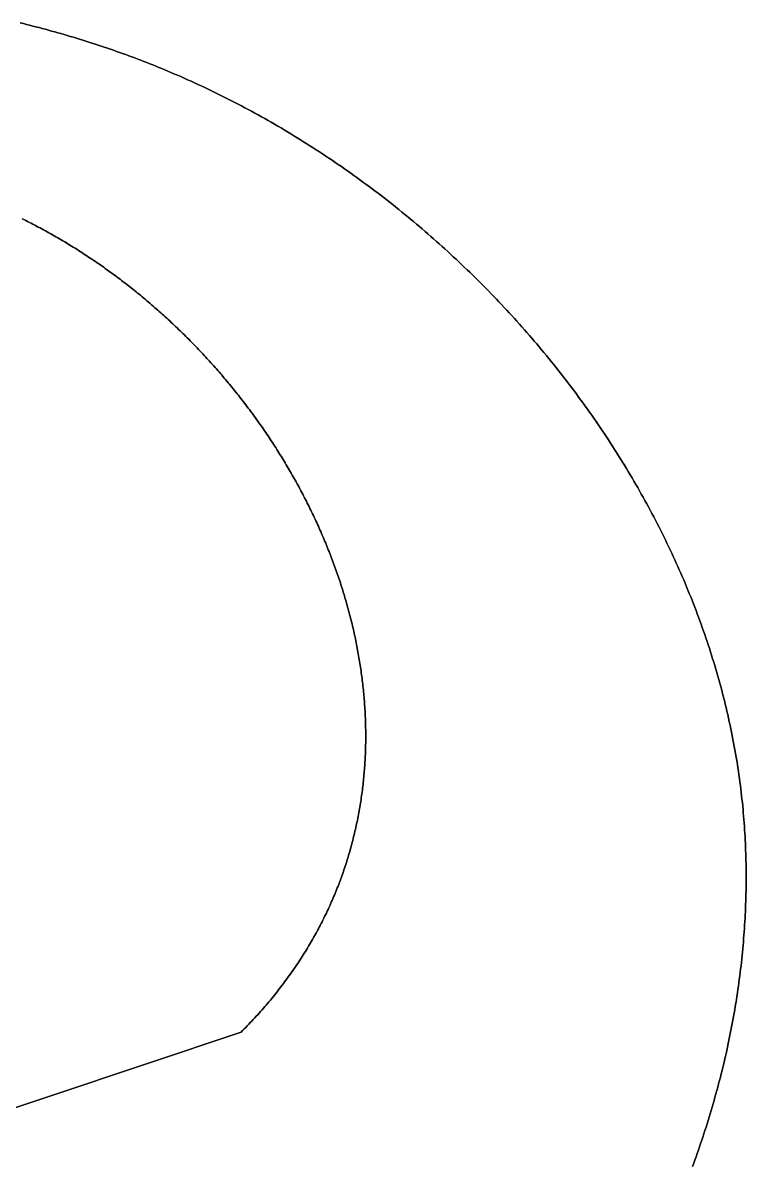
# Model space of a CAD drawing. Header units: millimetres. Extents: x 539514 to 908003, y -69769 to 203909.
# Drawn here: x 881895 to 892851, y -45307 to -27992 of the extents above; entities that cross this region are included whole.
import ezdxf

# ---------------------------------------------------------------- set-up
doc = ezdxf.new("R2010")
doc.units = ezdxf.units.MM
doc.layers.add('CLOSED_AREAS', color=7, linetype='Continuous')
doc.layers.add('REGION_HOLES', color=7, linetype='Continuous')

msp = doc.modelspace()

# ---------------------------------------------------------------- linework, layer by layer
at = {"layer": 'CLOSED_AREAS'}
for points in [[(881854.742, -27992.302), (881902.536, -28003.991), (881950.286, -28015.824), (881997.992, -28027.801), (882045.652, -28039.923), (882093.266, -28052.189), (882140.835, -28064.6), (882188.358, -28077.158), (882235.834, -28089.862), (882283.264, -28102.712), (882330.647, -28115.71), (882377.982, -28128.855), (882425.27, -28142.149), (882472.509, -28155.592), (882519.701, -28169.183), (882566.844, -28182.924), (882613.938, -28196.815), (882660.983, -28210.857), (882707.978, -28225.05), (882754.923, -28239.394), (882801.819, -28253.89), (882848.664, -28268.539), (882895.458, -28283.34), (882942.201, -28298.295), (882988.892, -28313.404), (883035.532, -28328.667), (883082.12, -28344.085), (883128.656, -28359.658), (883175.139, -28375.387), (883221.569, -28391.273), (883267.946, -28407.314), (883314.269, -28423.514), (883360.539, -28439.87), (883406.754, -28456.385), (883452.915, -28473.058), (883499.021, -28489.891), (883545.072, -28506.883), (883591.067, -28524.035), (883637.007, -28541.347), (883682.891, -28558.821), (883728.718, -28576.456), (883774.488, -28594.252), (883820.202, -28612.212), (883865.858, -28630.334), (883911.457, -28648.619), (883956.998, -28667.068), (884002.481, -28685.681), (884047.905, -28704.459), (884093.27, -28723.403), (884138.576, -28742.512), (884183.823, -28761.787), (884235.874, -28784.199), (884287.846, -28806.831), (884339.737, -28829.683), (884391.546, -28852.754), (884443.273, -28876.043), (884494.916, -28899.55), (884546.476, -28923.273), (884597.951, -28947.211), (884649.34, -28971.365), (884700.643, -28995.734), (884751.86, -29020.315), (884802.988, -29045.11), (884854.028, -29070.117), (884904.978, -29095.334), (884955.838, -29120.763), (885006.608, -29146.401), (885057.286, -29172.248), (885107.871, -29198.304), (885158.363, -29224.567), (885208.762, -29251.037), (885259.065, -29277.712), (885309.273, -29304.593), (885359.385, -29331.679), (885409.4, -29358.968), (885459.317, -29386.46), (885509.136, -29414.154), (885558.855, -29442.05), (885608.474, -29470.146), (885657.992, -29498.442), (885707.409, -29526.938), (885756.723, -29555.632), (885805.934, -29584.523), (885855.042, -29613.612), (885904.044, -29642.896), (885952.941, -29672.376), (886001.732, -29702.05), (886050.416, -29731.919), (886098.992, -29761.98), (886147.459, -29792.234), (886195.817, -29822.679), (886244.065, -29853.316), (886292.203, -29884.142), (886340.228, -29915.157), (886388.141, -29946.361), (886435.942, -29977.753), (886483.628, -30009.332), (886531.199, -30041.097), (886578.655, -30073.048), (886625.995, -30105.184), (886673.218, -30137.503), (886720.323, -30170.006), (886767.31, -30202.691), (886814.177, -30235.558), (886860.924, -30268.606), (886907.55, -30301.834), (886954.055, -30335.241), (887000.437, -30368.828), (887046.697, -30402.592), (887092.832, -30436.533), (887138.843, -30470.651), (887184.728, -30504.944), (887230.487, -30539.413), (887276.119, -30574.055), (887321.623, -30608.871), (887366.999, -30643.859), (887412.246, -30679.02), (887457.362, -30714.351), (887502.348, -30749.853), (887547.202, -30785.525), (887591.924, -30821.365), (887636.512, -30857.373), (887680.967, -30893.549), (887725.287, -30929.891), (887769.471, -30966.399), (887813.52, -31003.072), (887857.431, -31039.91), (887901.205, -31076.911), (887944.84, -31114.074), (887988.336, -31151.4), (888031.692, -31188.887), (888074.907, -31226.534), (888117.981, -31264.342), (888160.912, -31302.308), (888203.7, -31340.432), (888246.344, -31378.714), (888288.843, -31417.153), (888331.198, -31455.747), (888373.405, -31494.497), (888415.466, -31533.401), (888457.38, -31572.459), (888499.144, -31611.67), (888540.76, -31651.033), (888582.225, -31690.547), (888623.54, -31730.212), (888664.703, -31770.027), (888705.714, -31809.991), (888746.572, -31850.104), (888787.275, -31890.364), (888827.825, -31930.771), (888868.218, -31971.324), (888908.456, -32012.022), (888948.537, -32052.865), (888988.46, -32093.851), (889028.224, -32134.981), (889067.829, -32176.253), (889107.275, -32217.667), (889146.559, -32259.221), (889185.682, -32300.916), (889224.642, -32342.75), (889263.44, -32384.722), (889302.073, -32426.832), (889340.542, -32469.079), (889378.846, -32511.462), (889416.984, -32553.981), (889454.954, -32596.635), (889492.757, -32639.422), (889530.391, -32682.343), (889567.856, -32725.396), (889605.151, -32768.581), (889642.276, -32811.897), (889679.229, -32855.343), (889716.009, -32898.918), (889752.616, -32942.622), (889789.05, -32986.454), (889825.309, -33030.413), (889861.393, -33074.499), (889897.3, -33118.71), (889933.031, -33163.046), (889968.583, -33207.506), (890003.958, -33252.089), (890039.153, -33296.795), (890074.168, -33341.623), (890109.002, -33386.572), (890143.655, -33431.642), (890178.126, -33476.83), (890212.413, -33522.138), (890246.517, -33567.564), (890280.436, -33613.107), (890314.17, -33658.767), (890347.717, -33704.542), (890381.078, -33750.432), (890414.251, -33796.437), (890447.236, -33842.555), (890480.031, -33888.786), (890512.636, -33935.129), (890545.051, -33981.583), (890577.274, -34028.148), (890609.305, -34074.822), (890641.143, -34121.605), (890672.787, -34168.497), (890704.236, -34215.496), (890735.49, -34262.601), (890766.548, -34309.813), (890797.409, -34357.13), (890828.072, -34404.551), (890858.537, -34452.075), (890888.803, -34499.703), (890918.869, -34547.433), (890948.734, -34595.264), (890978.397, -34643.196), (891007.859, -34691.227), (891037.117, -34739.358), (891066.171, -34787.587), (891095.021, -34835.914), (891123.665, -34884.337), (891152.104, -34932.857), (891180.335, -34981.472), (891208.359, -35030.181), (891236.174, -35078.984), (891263.781, -35127.881), (891291.177, -35176.869), (891318.363, -35225.949), (891345.337, -35275.12), (891372.098, -35324.381), (891398.647, -35373.731), (891424.982, -35423.17), (891451.103, -35472.696), (891477.008, -35522.309), (891502.697, -35572.009), (891528.169, -35621.794), (891553.423, -35671.663), (891578.459, -35721.617), (891603.276, -35771.654), (891627.873, -35821.773), (891652.249, -35871.974), (891676.404, -35922.255), (891700.337, -35972.617), (891724.046, -36023.059), (891747.532, -36073.579), (891770.793, -36124.177), (891793.829, -36174.851), (891816.639, -36225.603), (891839.222, -36276.43), (891861.577, -36327.332), (891883.704, -36378.307), (891905.602, -36429.357), (891927.269, -36480.478), (891948.706, -36531.672), (891969.912, -36582.937), (891990.885, -36634.272), (892011.626, -36685.676), (892032.132, -36737.149), (892052.405, -36788.691), (892072.441, -36840.299), (892092.242, -36891.974), (892111.806, -36943.715), (892131.132, -36995.521), (892150.22, -37047.391), (892169.069, -37099.324), (892187.678, -37151.321), (892206.046, -37203.379), (892224.172, -37255.498), (892242.057, -37307.678), (892259.698, -37359.917), (892277.096, -37412.216), (892294.249, -37464.572), (892311.157, -37516.987), (892327.819, -37569.457), (892344.234, -37621.984), (892360.401, -37674.565), (892376.32, -37727.202), (892391.99, -37779.891), (892407.41, -37832.634), (892422.579, -37885.429), (892437.497, -37938.275), (892452.163, -37991.171), (892466.575, -38044.118), (892480.734, -38097.113), (892494.639, -38150.157), (892508.288, -38203.248), (892521.681, -38256.387), (892534.817, -38309.571), (892547.696, -38362.8), (892560.316, -38416.074), (892572.677, -38469.392), (892584.778, -38522.753), (892596.619, -38576.156), (892608.198, -38629.601), (892619.515, -38683.086), (892630.569, -38736.611), (892641.359, -38790.176), (892651.885, -38843.779), (892662.146, -38897.42), (892672.14, -38951.097), (892681.868, -39004.811), (892691.328, -39058.56), (892700.52, -39112.344), (892709.442, -39166.162), (892718.095, -39220.013), (892726.477, -39273.896), (892734.588, -39327.811), (892742.426, -39381.757), (892749.992, -39435.733), (892757.284, -39489.739), (892764.301, -39543.773), (892771.043, -39597.834), (892777.165, -39648.983), (892783.04, -39700.156), (892788.67, -39751.351), (892794.055, -39802.568), (892799.194, -39853.807), (892804.089, -39905.067), (892808.741, -39956.346), (892813.149, -40007.645), (892817.314, -40058.963), (892821.236, -40110.299), (892824.917, -40161.651), (892828.356, -40213.021), (892831.555, -40264.406), (892834.513, -40315.807), (892837.231, -40367.222), (892839.71, -40418.65), (892841.95, -40470.092), (892843.952, -40521.547), (892845.715, -40573.012), (892847.241, -40624.489), (892848.53, -40675.977), (892849.583, -40727.474), (892850.4, -40778.979), (892850.982, -40830.493), (892851.328, -40882.015), (892851.44, -40933.543), (892851.318, -40985.078), (892850.963, -41036.618), (892850.375, -41088.162), (892849.554, -41139.711), (892848.501, -41191.263), (892847.217, -41242.818), (892845.702, -41294.374), (892843.956, -41345.932), (892841.98, -41397.491), (892839.775, -41449.049), (892837.341, -41500.607), (892834.679, -41552.162), (892831.788, -41603.716), (892828.67, -41655.267), (892825.325, -41706.814), (892821.753, -41758.357), (892817.956, -41809.895), (892813.932, -41861.427), (892809.684, -41912.953), (892805.212, -41964.472), (892800.515, -42015.983), (892795.595, -42067.485), (892790.451, -42118.978), (892785.085, -42170.462), (892779.497, -42221.935), (892773.688, -42273.396), (892767.658, -42324.846), (892761.406, -42376.283), (892754.935, -42427.706), (892748.245, -42479.116), (892741.335, -42530.51), (892734.207, -42581.89), (892726.86, -42633.253), (892719.296, -42684.599), (892711.515, -42735.928), (892703.517, -42787.239), (892695.304, -42838.53), (892686.874, -42889.802), (892678.23, -42941.054), (892669.371, -42992.285), (892660.297, -43043.493), (892651.011, -43094.68), (892641.511, -43145.843), (892631.798, -43196.983), (892621.873, -43248.098), (892611.737, -43299.188), (892601.39, -43350.252), (892590.832, -43401.29), (892580.063, -43452.3), (892569.085, -43503.282), (892557.898, -43554.236), (892546.503, -43605.16), (892534.899, -43656.054), (892523.087, -43706.918), (892511.068, -43757.75), (892498.843, -43808.549), (892486.412, -43859.316), (892473.774, -43910.05), (892460.932, -43960.749), (892447.885, -44011.413), (892434.633, -44062.042), (892421.178, -44112.634), (892407.52, -44163.189), (892393.659, -44213.707), (892379.596, -44264.186), (892365.331, -44314.626), (892350.865, -44365.026), (892336.198, -44415.386), (892321.331, -44465.704), (892306.265, -44515.981), (892290.999, -44566.215), (892275.534, -44616.406), (892259.871, -44666.552), (892244.01, -44716.654), (892227.952, -44766.711), (892211.698, -44816.722), (892195.247, -44866.686), (892178.6, -44916.602), (892161.758, -44966.47), (892144.721, -45016.289), (892127.49, -45066.059), (892110.065, -45115.779), (892092.447, -45165.448), (892074.636, -45215.064), (892056.633, -45264.629), (892038.438, -45314.141)], [(892038.438, -45314.141), (892056.633, -45264.629), (892074.636, -45215.064), (892092.447, -45165.448), (892110.065, -45115.779), (892127.49, -45066.059), (892144.721, -45016.289), (892161.758, -44966.47), (892178.6, -44916.602), (892195.247, -44866.686), (892211.698, -44816.722), (892227.952, -44766.711), (892244.01, -44716.654), (892259.871, -44666.552), (892275.534, -44616.406), (892290.999, -44566.215), (892306.265, -44515.981), (892321.331, -44465.704), (892336.198, -44415.386), (892350.865, -44365.026), (892365.331, -44314.626), (892379.596, -44264.186), (892393.659, -44213.707), (892407.52, -44163.189), (892421.178, -44112.634), (892434.633, -44062.042), (892447.885, -44011.413), (892460.932, -43960.749), (892473.774, -43910.05), (892486.412, -43859.316), (892498.843, -43808.549), (892511.068, -43757.75), (892523.087, -43706.918), (892534.899, -43656.054), (892546.503, -43605.16), (892557.898, -43554.236), (892569.085, -43503.282), (892580.063, -43452.3), (892590.832, -43401.29), (892601.39, -43350.252), (892611.737, -43299.188), (892621.873, -43248.098), (892631.798, -43196.983), (892641.511, -43145.843), (892651.011, -43094.68), (892660.297, -43043.493), (892669.371, -42992.285), (892678.23, -42941.054), (892686.874, -42889.802), (892695.304, -42838.53), (892703.517, -42787.239), (892711.515, -42735.928), (892719.296, -42684.599), (892726.86, -42633.253), (892734.207, -42581.89), (892741.335, -42530.51), (892748.245, -42479.116), (892754.935, -42427.706), (892761.406, -42376.283), (892767.658, -42324.846), (892773.688, -42273.396), (892779.497, -42221.935), (892785.085, -42170.462), (892790.451, -42118.978), (892795.595, -42067.485), (892800.515, -42015.983), (892805.212, -41964.472), (892809.684, -41912.953), (892813.932, -41861.427), (892817.956, -41809.895), (892821.753, -41758.357), (892825.325, -41706.814), (892828.67, -41655.267), (892831.788, -41603.716), (892834.679, -41552.162), (892837.341, -41500.607), (892839.775, -41449.049), (892841.98, -41397.491), (892843.956, -41345.932), (892845.702, -41294.374), (892847.217, -41242.818), (892848.501, -41191.263), (892849.554, -41139.711), (892850.375, -41088.162), (892850.963, -41036.618), (892851.318, -40985.078), (892851.44, -40933.543), (892851.328, -40882.015), (892850.982, -40830.493), (892850.4, -40778.979), (892849.583, -40727.474), (892848.53, -40675.977), (892847.241, -40624.489), (892845.715, -40573.012), (892843.952, -40521.547), (892841.95, -40470.092), (892839.71, -40418.65), (892837.231, -40367.222), (892834.513, -40315.807), (892831.555, -40264.406), (892828.356, -40213.021), (892824.917, -40161.651), (892821.236, -40110.299), (892817.314, -40058.963), (892813.149, -40007.645), (892808.741, -39956.346), (892804.089, -39905.067), (892799.194, -39853.807), (892794.055, -39802.568), (892788.67, -39751.351), (892783.04, -39700.156), (892777.165, -39648.983), (892771.043, -39597.834), (892764.301, -39543.773), (892757.284, -39489.739), (892749.992, -39435.733), (892742.426, -39381.757), (892734.588, -39327.811), (892726.477, -39273.896), (892718.095, -39220.013), (892709.442, -39166.162), (892700.52, -39112.344), (892691.328, -39058.56), (892681.868, -39004.811), (892672.14, -38951.097), (892662.146, -38897.42), (892651.885, -38843.779), (892641.359, -38790.176), (892630.569, -38736.611), (892619.515, -38683.086), (892608.198, -38629.601), (892596.619, -38576.156), (892584.778, -38522.753), (892572.677, -38469.392), (892560.316, -38416.074), (892547.696, -38362.8), (892534.817, -38309.571), (892521.681, -38256.387), (892508.288, -38203.248), (892494.639, -38150.157), (892480.734, -38097.113), (892466.575, -38044.118), (892452.163, -37991.171), (892437.497, -37938.275), (892422.579, -37885.429), (892407.41, -37832.634), (892391.99, -37779.891), (892376.32, -37727.202), (892360.401, -37674.565), (892344.234, -37621.984), (892327.819, -37569.457), (892311.157, -37516.987), (892294.249, -37464.572), (892277.096, -37412.216), (892259.698, -37359.917), (892242.057, -37307.678), (892224.172, -37255.498), (892206.046, -37203.379), (892187.678, -37151.321), (892169.069, -37099.324), (892150.22, -37047.391), (892131.132, -36995.521), (892111.806, -36943.715), (892092.242, -36891.974), (892072.441, -36840.299), (892052.405, -36788.691), (892032.132, -36737.149), (892011.626, -36685.676), (891990.885, -36634.272), (891969.912, -36582.937), (891948.706, -36531.672), (891927.269, -36480.478), (891905.602, -36429.357), (891883.704, -36378.307), (891861.577, -36327.332), (891839.222, -36276.43), (891816.639, -36225.603), (891793.829, -36174.851), (891770.793, -36124.177), (891747.532, -36073.579), (891724.046, -36023.059), (891700.337, -35972.617), (891676.404, -35922.255), (891652.249, -35871.974), (891627.873, -35821.773), (891603.276, -35771.654), (891578.459, -35721.617), (891553.423, -35671.663), (891528.169, -35621.794), (891502.697, -35572.009), (891477.008, -35522.309), (891451.103, -35472.696), (891424.982, -35423.17), (891398.647, -35373.731), (891372.098, -35324.381), (891345.337, -35275.12), (891318.363, -35225.949), (891291.177, -35176.869), (891263.781, -35127.881), (891236.174, -35078.984), (891208.359, -35030.181), (891180.335, -34981.472), (891152.104, -34932.857), (891123.665, -34884.337), (891095.021, -34835.914), (891066.171, -34787.587), (891037.117, -34739.358), (891007.859, -34691.227), (890978.397, -34643.196), (890948.734, -34595.264), (890918.869, -34547.433), (890888.803, -34499.703), (890858.537, -34452.075), (890828.072, -34404.551), (890797.409, -34357.13), (890766.548, -34309.813), (890735.49, -34262.601), (890704.236, -34215.496), (890672.787, -34168.497), (890641.143, -34121.605), (890609.305, -34074.822), (890577.274, -34028.148), (890545.051, -33981.583), (890512.636, -33935.129), (890480.031, -33888.786), (890447.236, -33842.555), (890414.251, -33796.437), (890381.078, -33750.432), (890347.717, -33704.542), (890314.17, -33658.767), (890280.436, -33613.107), (890246.517, -33567.564), (890212.413, -33522.138), (890178.126, -33476.83), (890143.655, -33431.642), (890109.002, -33386.572), (890074.168, -33341.623), (890039.153, -33296.795), (890003.958, -33252.089), (889968.583, -33207.506), (889933.031, -33163.046), (889897.3, -33118.71), (889861.393, -33074.499), (889825.309, -33030.413), (889789.05, -32986.454), (889752.616, -32942.622), (889716.009, -32898.918), (889679.229, -32855.343), (889642.276, -32811.897), (889605.151, -32768.581), (889567.856, -32725.396), (889530.391, -32682.343), (889492.757, -32639.422), (889454.954, -32596.635), (889416.984, -32553.981), (889378.846, -32511.462), (889340.542, -32469.079), (889302.073, -32426.832), (889263.44, -32384.722), (889224.642, -32342.75), (889185.682, -32300.916), (889146.559, -32259.221), (889107.275, -32217.667), (889067.829, -32176.253), (889028.224, -32134.981), (888988.46, -32093.851), (888948.537, -32052.865), (888908.456, -32012.022), (888868.218, -31971.324), (888827.825, -31930.771), (888787.275, -31890.364), (888746.572, -31850.104), (888705.714, -31809.991), (888664.703, -31770.027), (888623.54, -31730.212), (888582.225, -31690.547), (888540.76, -31651.033), (888499.144, -31611.67), (888457.38, -31572.459), (888415.466, -31533.401), (888373.405, -31494.497), (888331.198, -31455.747), (888288.843, -31417.153), (888246.344, -31378.714), (888203.7, -31340.432), (888160.912, -31302.308), (888117.981, -31264.342), (888074.907, -31226.534), (888031.692, -31188.887), (887988.336, -31151.4), (887944.84, -31114.074), (887901.205, -31076.911), (887857.431, -31039.91), (887813.52, -31003.072), (887769.471, -30966.399), (887725.287, -30929.891), (887680.967, -30893.549), (887636.512, -30857.373), (887591.924, -30821.365), (887547.202, -30785.525), (887502.348, -30749.853), (887457.362, -30714.351), (887412.246, -30679.02), (887366.999, -30643.859), (887321.623, -30608.871), (887276.119, -30574.055), (887230.487, -30539.413), (887184.728, -30504.944), (887138.843, -30470.651), (887092.832, -30436.533), (887046.697, -30402.592), (887000.437, -30368.828), (886954.055, -30335.241), (886907.55, -30301.834), (886860.924, -30268.606), (886814.177, -30235.558), (886767.31, -30202.691), (886720.323, -30170.006), (886673.218, -30137.503), (886625.995, -30105.184), (886578.655, -30073.048), (886531.199, -30041.097), (886483.628, -30009.332), (886435.942, -29977.753), (886388.141, -29946.361), (886340.228, -29915.157), (886292.203, -29884.142), (886244.065, -29853.316), (886195.817, -29822.679), (886147.459, -29792.234), (886098.992, -29761.98), (886050.416, -29731.919), (886001.732, -29702.05), (885952.941, -29672.376), (885904.044, -29642.896), (885855.042, -29613.612), (885805.934, -29584.523), (885756.723, -29555.632), (885707.409, -29526.938), (885657.992, -29498.442), (885608.474, -29470.146), (885558.855, -29442.05), (885509.136, -29414.154), (885459.317, -29386.46), (885409.4, -29358.968), (885359.385, -29331.679), (885309.273, -29304.593), (885259.065, -29277.712), (885208.762, -29251.037), (885158.363, -29224.567), (885107.871, -29198.304), (885057.286, -29172.248), (885006.608, -29146.401), (884955.838, -29120.763), (884904.978, -29095.334), (884854.028, -29070.117), (884802.988, -29045.11), (884751.86, -29020.315), (884700.643, -28995.734), (884649.34, -28971.365), (884597.951, -28947.211), (884546.476, -28923.273), (884494.916, -28899.55), (884443.273, -28876.043), (884391.546, -28852.754), (884339.737, -28829.683), (884287.846, -28806.831), (884235.874, -28784.199), (884183.823, -28761.787), (884138.576, -28742.512), (884093.27, -28723.403), (884047.905, -28704.459), (884002.481, -28685.681), (883956.998, -28667.068), (883911.457, -28648.619), (883865.858, -28630.334), (883820.202, -28612.212), (883774.488, -28594.252), (883728.718, -28576.456), (883682.891, -28558.821), (883637.007, -28541.347), (883591.067, -28524.035), (883545.072, -28506.883), (883499.021, -28489.891), (883452.915, -28473.058), (883406.754, -28456.385), (883360.539, -28439.87), (883314.269, -28423.514), (883267.946, -28407.314), (883221.569, -28391.273), (883175.139, -28375.387), (883128.656, -28359.658), (883082.12, -28344.085), (883035.532, -28328.667), (882988.892, -28313.404), (882942.201, -28298.295), (882895.458, -28283.34), (882848.664, -28268.539), (882801.819, -28253.89), (882754.923, -28239.394), (882707.978, -28225.05), (882660.983, -28210.857), (882613.938, -28196.815), (882566.844, -28182.924), (882519.701, -28169.183), (882472.509, -28155.592), (882425.27, -28142.149), (882377.982, -28128.855), (882330.647, -28115.71), (882283.264, -28102.712), (882235.834, -28089.862), (882188.358, -28077.158), (882140.835, -28064.6), (882093.266, -28052.189), (882045.652, -28039.923), (881997.992, -28027.801), (881950.286, -28015.824), (881902.536, -28003.991), (881854.742, -27992.302)], [(880848.216, -44733.517), (885200.888, -43277.556), (885224.571, -43253.839), (885248.09, -43230.068), (885271.448, -43206.241), (885294.644, -43182.36), (885317.679, -43158.424), (885340.552, -43134.433), (885363.264, -43110.389), (885385.815, -43086.292), (885408.206, -43062.141), (885430.437, -43037.937), (885452.507, -43013.681), (885474.417, -42989.372), (885496.168, -42965.011), (885517.76, -42940.599), (885539.192, -42916.135), (885560.465, -42891.62), (885581.58, -42867.054), (885602.536, -42842.438), (885623.334, -42817.771), (885643.974, -42793.055), (885664.457, -42768.289), (885684.782, -42743.474), (885704.949, -42718.61), (885724.96, -42693.698), (885744.814, -42668.737), (885764.511, -42643.728), (885784.052, -42618.671), (885803.437, -42593.567), (885822.666, -42568.416), (885841.74, -42543.218), (885860.659, -42517.974), (885879.422, -42492.683), (885898.03, -42467.347), (885916.484, -42441.965), (885934.783, -42416.538), (885952.929, -42391.066), (885970.92, -42365.549), (885988.758, -42339.988), (886006.442, -42314.383), (886023.973, -42288.734), (886041.351, -42263.042), (886058.577, -42237.307), (886075.65, -42211.529), (886092.571, -42185.709), (886109.34, -42159.846), (886125.957, -42133.942), (886142.422, -42107.996), (886158.737, -42082.009), (886174.9, -42055.981), (886190.912, -42029.912), (886206.774, -42003.803), (886222.486, -41977.654), (886238.047, -41951.466), (886253.459, -41925.238), (886268.721, -41898.971), (886283.834, -41872.665), (886298.798, -41846.321), (886313.612, -41819.938), (886328.278, -41793.518), (886342.796, -41767.06), (886357.166, -41740.565), (886371.387, -41714.033), (886385.461, -41687.465), (886399.388, -41660.86), (886413.167, -41634.219), (886426.799, -41607.543), (886440.285, -41580.831), (886453.624, -41554.084), (886466.817, -41527.303), (886479.863, -41500.487), (886492.764, -41473.636), (886505.52, -41446.752), (886518.13, -41419.835), (886530.595, -41392.884), (886542.916, -41365.9), (886555.091, -41338.884), (886567.123, -41311.836), (886579.01, -41284.755), (886590.753, -41257.643), (886602.353, -41230.5), (886613.81, -41203.325), (886625.123, -41176.12), (886636.293, -41148.884), (886647.321, -41121.618), (886658.206, -41094.322), (886668.949, -41066.997), (886679.55, -41039.643), (886690.01, -41012.26), (886700.328, -40984.848), (886710.504, -40957.408), (886720.54, -40929.939), (886730.435, -40902.444), (886740.189, -40874.921), (886749.803, -40847.37), (886759.277, -40819.794), (886768.611, -40792.19), (886777.806, -40764.561), (886786.861, -40736.906), (886795.778, -40709.225), (886804.555, -40681.519), (886813.194, -40653.788), (886821.694, -40626.033), (886830.057, -40598.253), (886838.281, -40570.45), (886846.368, -40542.622), (886854.317, -40514.772), (886862.129, -40486.898), (886869.804, -40459.002), (886877.343, -40431.083), (886884.745, -40403.142), (886892.011, -40375.179), (886899.141, -40347.195), (886906.135, -40319.19), (886912.993, -40291.164), (886919.717, -40263.117), (886926.305, -40235.05), (886932.758, -40206.963), (886939.077, -40178.856), (886945.262, -40150.73), (886951.312, -40122.585), (886957.229, -40094.422), (886963.012, -40066.24), (886968.662, -40038.039), (886974.179, -40009.821), (886979.562, -39981.586), (886984.814, -39953.333), (886989.932, -39925.064), (886994.919, -39896.778), (886999.773, -39868.475), (887004.496, -39840.157), (887009.088, -39811.823), (887013.548, -39783.474), (887017.877, -39755.11), (887022.076, -39726.731), (887026.144, -39698.337), (887030.082, -39669.93), (887033.89, -39641.509), (887037.568, -39613.074), (887041.116, -39584.626), (887044.536, -39556.165), (887047.826, -39527.692), (887050.987, -39499.207), (887054.02, -39470.709), (887056.924, -39442.2), (887059.701, -39413.68), (887062.349, -39385.148), (887064.87, -39356.606), (887067.263, -39328.054), (887069.53, -39299.491), (887071.669, -39270.919), (887073.682, -39242.337), (887075.568, -39213.746), (887077.328, -39185.147), (887078.962, -39156.538), (887080.47, -39127.922), (887081.853, -39099.297), (887083.111, -39070.665), (887084.244, -39042.026), (887085.252, -39013.379), (887086.135, -38984.726), (887086.894, -38956.067), (887087.529, -38927.401), (887088.041, -38898.73), (887088.428, -38870.053), (887088.693, -38841.371), (887088.834, -38812.684), (887088.852, -38783.993), (887088.748, -38755.298), (887088.522, -38726.598), (887088.173, -38697.895), (887087.703, -38669.189), (887087.11, -38640.479), (887086.397, -38611.767), (887085.562, -38583.053), (887084.606, -38554.337), (887083.53, -38525.618), (887082.333, -38496.899), (887081.016, -38468.178), (887079.578, -38439.456), (887078.022, -38410.734), (887076.345, -38382.012), (887074.55, -38353.289), (887072.635, -38324.568), (887070.601, -38295.846), (887068.449, -38267.126), (887066.179, -38238.408), (887063.791, -38209.69), (887061.284, -38180.975), (887058.661, -38152.262), (887055.919, -38123.552), (887053.061, -38094.844), (887050.086, -38066.14), (887046.994, -38037.439), (887043.786, -38008.742), (887040.461, -37980.049), (887037.021, -37951.36), (887033.465, -37922.676), (887029.794, -37893.998), (887026.007, -37865.324), (887022.105, -37836.656), (887018.089, -37807.994), (887013.958, -37779.339), (887009.713, -37750.69), (887005.354, -37722.047), (887000.881, -37693.412), (886996.295, -37664.785), (886991.595, -37636.165), (886986.782, -37607.554), (886981.857, -37578.95), (886976.818, -37550.356), (886971.668, -37521.77), (886966.405, -37493.194), (886961.031, -37464.628), (886955.545, -37436.071), (886949.947, -37407.525), (886944.238, -37378.99), (886938.419, -37350.465), (886932.489, -37321.951), (886926.448, -37293.449), (886920.297, -37264.959), (886914.036, -37236.481), (886907.666, -37208.015), (886901.186, -37179.562), (886894.597, -37151.122), (886887.898, -37122.696), (886881.091, -37094.283), (886874.176, -37065.884), (886867.152, -37037.499), (886860.02, -37009.129), (886852.78, -36980.774), (886845.433, -36952.434), (886837.979, -36924.11), (886830.417, -36895.801), (886822.749, -36867.509), (886814.974, -36839.233), (886807.092, -36810.973), (886799.104, -36782.731), (886791.011, -36754.506), (886782.812, -36726.299), (886774.507, -36698.11), (886766.098, -36669.939), (886757.583, -36641.786), (886748.963, -36613.653), (886740.24, -36585.539), (886731.412, -36557.444), (886722.48, -36529.369), (886713.444, -36501.314), (886704.304, -36473.28), (886695.062, -36445.266), (886685.716, -36417.274), (886676.268, -36389.303), (886666.717, -36361.353), (886657.064, -36333.426), (886647.308, -36305.52), (886637.451, -36277.638), (886627.493, -36249.778), (886617.432, -36221.942), (886607.271, -36194.129), (886597.009, -36166.34), (886586.646, -36138.575), (886576.183, -36110.834), (886565.62, -36083.119), (886554.957, -36055.428), (886544.194, -36027.763), (886533.331, -36000.123), (886522.37, -35972.509), (886511.309, -35944.922), (886500.15, -35917.361), (886488.892, -35889.828), (886477.536, -35862.321), (886466.082, -35834.842), (886454.531, -35807.391), (886442.881, -35779.968), (886431.135, -35752.573), (886419.291, -35725.208), (886407.35, -35697.871), (886395.313, -35670.564), (886383.18, -35643.286), (886370.95, -35616.038), (886358.625, -35588.821), (886346.204, -35561.634), (886333.688, -35534.479), (886321.076, -35507.354), (886308.37, -35480.261), (886295.568, -35453.2), (886282.673, -35426.171), (886269.683, -35399.175), (886256.599, -35372.211), (886243.422, -35345.28), (886230.151, -35318.383), (886216.787, -35291.519), (886203.33, -35264.69), (886189.78, -35237.895), (886176.138, -35211.134), (886162.403, -35184.409), (886148.576, -35157.718), (886134.658, -35131.063), (886120.647, -35104.444), (886106.546, -35077.862), (886092.354, -35051.315), (886078.07, -35024.806), (886063.696, -34998.333), (886049.232, -34971.898), (886034.677, -34945.501), (886020.033, -34919.142), (886005.299, -34892.821), (885990.476, -34866.538), (885975.563, -34840.295), (885960.561, -34814.091), (885945.471, -34787.926), (885930.292, -34761.802), (885915.025, -34735.717), (885899.671, -34709.673), (885884.228, -34683.67), (885868.698, -34657.708), (885853.08, -34631.787), (885837.376, -34605.908), (885821.585, -34580.071), (885805.707, -34554.276), (885789.743, -34528.524), (885773.692, -34502.815), (885757.556, -34477.15), (885741.335, -34451.527), (885725.028, -34425.949), (885708.636, -34400.415), (885692.159, -34374.925), (885675.597, -34349.48), (885658.951, -34324.081), (885642.221, -34298.726), (885625.407, -34273.418), (885608.509, -34248.155), (885591.528, -34222.939), (885574.463, -34197.77), (885557.316, -34172.647), (885540.086, -34147.572), (885522.773, -34122.544), (885505.378, -34097.564), (885487.902, -34072.632), (885470.343, -34047.749), (885452.703, -34022.915), (885434.981, -33998.13), (885417.179, -33973.394), (885399.295, -33948.708), (885381.331, -33924.072), (885363.287, -33899.486), (885345.163, -33874.951), (885326.958, -33850.467), (885308.675, -33826.035), (885290.311, -33801.654), (885271.869, -33777.324), (885253.348, -33753.047), (885234.748, -33728.823), (885216.069, -33704.651), (885197.313, -33680.532), (885178.478, -33656.467), (885159.566, -33632.456), (885140.576, -33608.499), (885121.509, -33584.596), (885102.365, -33560.747), (885083.144, -33536.954), (885063.847, -33513.216), (885044.473, -33489.534), (885025.024, -33465.907), (885005.498, -33442.337), (884985.898, -33418.823), (884966.221, -33395.366), (884946.47, -33371.966), (884926.644, -33348.624), (884906.743, -33325.339), (884886.768, -33302.113), (884866.718, -33278.944), (884846.595, -33255.835), (884826.398, -33232.784), (884806.128, -33209.793), (884785.785, -33186.861), (884765.368, -33163.99), (884744.879, -33141.178), (884724.317, -33118.427), (884703.684, -33095.737), (884682.978, -33073.108), (884662.2, -33050.541), (884641.351, -33028.035), (884620.431, -33005.591), (884599.44, -32983.21), (884578.378, -32960.891), (884557.245, -32938.636), (884536.042, -32916.443), (884514.769, -32894.315), (884493.426, -32872.25), (884472.014, -32850.249), (884450.532, -32828.313), (884428.981, -32806.442), (884407.361, -32784.636), (884385.673, -32762.896), (884363.916, -32741.221), (884342.091, -32719.612), (884320.198, -32698.07), (884298.237, -32676.594), (884276.209, -32655.186), (884254.114, -32633.844), (884231.952, -32612.571), (884209.723, -32591.365), (884187.427, -32570.227), (884165.066, -32549.158), (884142.638, -32528.158), (884120.145, -32507.227), (884097.586, -32486.366), (884074.961, -32465.574), (884052.272, -32444.853), (884029.518, -32424.201), (884006.699, -32403.621), (883983.816, -32383.111), (883960.869, -32362.673), (883937.858, -32342.307), (883914.783, -32322.012), (883891.645, -32301.79), (883868.444, -32281.64), (883845.179, -32261.563), (883821.853, -32241.559), (883798.463, -32221.629), (883775.012, -32201.773), (883751.499, -32181.99), (883727.924, -32162.282), (883704.287, -32142.649), (883680.589, -32123.091), (883656.83, -32103.608), (883633.011, -32084.201), (883609.131, -32064.869), (883585.19, -32045.614), (883561.19, -32026.436), (883537.13, -32007.334), (883513.01, -31988.31), (883488.831, -31969.363), (883464.593, -31950.493), (883440.296, -31931.702), (883415.94, -31912.99), (883391.526, -31894.356), (883367.054, -31875.801), (883342.524, -31857.325), (883317.936, -31838.929), (883293.291, -31820.613), (883268.589, -31802.378), (883243.83, -31784.223), (883219.014, -31766.148), (883194.141, -31748.155), (883169.213, -31730.244), (883144.228, -31712.414), (883119.188, -31694.666), (883094.092, -31677.001), (883068.941, -31659.419), (883043.735, -31641.919), (883018.474, -31624.503), (882993.159, -31607.171), (882967.789, -31589.922), (882942.365, -31572.758), (882916.887, -31555.678), (882891.356, -31538.684), (882865.772, -31521.774), (882840.134, -31504.95), (882814.443, -31488.212), (882788.7, -31471.56), (882762.904, -31454.994), (882737.057, -31438.515), (882711.157, -31422.123), (882685.205, -31405.819), (882659.203, -31389.602), (882633.149, -31373.473), (882607.044, -31357.433), (882580.888, -31341.481), (882554.682, -31325.617), (882528.425, -31309.844), (882502.119, -31294.159), (882475.762, -31278.565), (882449.357, -31263.06), (882422.901, -31247.646), (882396.397, -31232.323), (882369.844, -31217.091), (882343.243, -31201.95), (882316.593, -31186.901), (882289.895, -31171.944), (882263.149, -31157.079), (882236.356, -31142.306), (882209.515, -31127.627), (882182.627, -31113.041), (882155.692, -31098.548), (882128.71, -31084.149), (882101.682, -31069.845), (882074.608, -31055.635), (882047.488, -31041.519), (882020.322, -31027.499), (881993.111, -31013.574), (881965.854, -30999.744), (881938.552, -30986.011), (881911.206, -30972.374), (881883.815, -30958.833)]]:
    msp.add_lwpolyline(points, dxfattribs=at)
at = {"layer": 'REGION_HOLES'}
msp.add_lwpolyline([(881883.815, -30958.833), (881911.206, -30972.374), (881938.552, -30986.011), (881965.854, -30999.744), (881993.111, -31013.574), (882020.322, -31027.499), (882047.488, -31041.519), (882074.608, -31055.635), (882101.682, -31069.845), (882128.71, -31084.149), (882155.692, -31098.548), (882182.627, -31113.041), (882209.515, -31127.627), (882236.356, -31142.306), (882263.149, -31157.079), (882289.895, -31171.944), (882316.593, -31186.901), (882343.243, -31201.95), (882369.844, -31217.091), (882396.397, -31232.323), (882422.901, -31247.646), (882449.357, -31263.06), (882475.762, -31278.565), (882502.119, -31294.159), (882528.425, -31309.844), (882554.682, -31325.617), (882580.888, -31341.481), (882607.044, -31357.433), (882633.149, -31373.473), (882659.203, -31389.602), (882685.205, -31405.819), (882711.157, -31422.123), (882737.057, -31438.515), (882762.904, -31454.994), (882788.7, -31471.56), (882814.443, -31488.212), (882840.134, -31504.95), (882865.772, -31521.774), (882891.356, -31538.684), (882916.887, -31555.678), (882942.365, -31572.758), (882967.789, -31589.922), (882993.159, -31607.171), (883018.474, -31624.503), (883043.735, -31641.919), (883068.941, -31659.419), (883094.092, -31677.001), (883119.188, -31694.666), (883144.228, -31712.414), (883169.213, -31730.244), (883194.141, -31748.155), (883219.014, -31766.148), (883243.83, -31784.223), (883268.589, -31802.378), (883293.291, -31820.613), (883317.936, -31838.929), (883342.524, -31857.325), (883367.054, -31875.801), (883391.526, -31894.356), (883415.94, -31912.99), (883440.296, -31931.702), (883464.593, -31950.493), (883488.831, -31969.363), (883513.01, -31988.31), (883537.13, -32007.334), (883561.19, -32026.436), (883585.19, -32045.614), (883609.131, -32064.869), (883633.011, -32084.201), (883656.83, -32103.608), (883680.589, -32123.091), (883704.287, -32142.649), (883727.924, -32162.282), (883751.499, -32181.99), (883775.012, -32201.773), (883798.463, -32221.629), (883821.853, -32241.559), (883845.179, -32261.563), (883868.444, -32281.64), (883891.645, -32301.79), (883914.783, -32322.012), (883937.858, -32342.307), (883960.869, -32362.673), (883983.816, -32383.111), (884006.699, -32403.621), (884029.518, -32424.201), (884052.272, -32444.853), (884074.961, -32465.574), (884097.586, -32486.366), (884120.145, -32507.227), (884142.638, -32528.158), (884165.066, -32549.158), (884187.427, -32570.227), (884209.723, -32591.365), (884231.952, -32612.571), (884254.114, -32633.844), (884276.209, -32655.186), (884298.237, -32676.594), (884320.198, -32698.07), (884342.091, -32719.612), (884363.916, -32741.221), (884385.673, -32762.896), (884407.361, -32784.636), (884428.981, -32806.442), (884450.532, -32828.313), (884472.014, -32850.249), (884493.426, -32872.25), (884514.769, -32894.315), (884536.042, -32916.443), (884557.245, -32938.636), (884578.378, -32960.891), (884599.44, -32983.21), (884620.431, -33005.591), (884641.351, -33028.035), (884662.2, -33050.541), (884682.978, -33073.108), (884703.684, -33095.737), (884724.317, -33118.427), (884744.879, -33141.178), (884765.368, -33163.99), (884785.785, -33186.861), (884806.128, -33209.793), (884826.398, -33232.784), (884846.595, -33255.835), (884866.718, -33278.944), (884886.768, -33302.113), (884906.743, -33325.339), (884926.644, -33348.624), (884946.47, -33371.966), (884966.221, -33395.366), (884985.898, -33418.823), (885005.498, -33442.337), (885025.024, -33465.907), (885044.473, -33489.534), (885063.847, -33513.216), (885083.144, -33536.954), (885102.365, -33560.747), (885121.509, -33584.596), (885140.576, -33608.499), (885159.566, -33632.456), (885178.478, -33656.467), (885197.313, -33680.532), (885216.069, -33704.651), (885234.748, -33728.823), (885253.348, -33753.047), (885271.869, -33777.324), (885290.311, -33801.654), (885308.675, -33826.035), (885326.958, -33850.467), (885345.163, -33874.951), (885363.287, -33899.486), (885381.331, -33924.072), (885399.295, -33948.708), (885417.179, -33973.394), (885434.981, -33998.13), (885452.703, -34022.915), (885470.343, -34047.749), (885487.902, -34072.632), (885505.378, -34097.564), (885522.773, -34122.544), (885540.086, -34147.572), (885557.316, -34172.647), (885574.463, -34197.77), (885591.528, -34222.939), (885608.509, -34248.155), (885625.407, -34273.418), (885642.221, -34298.726), (885658.951, -34324.081), (885675.597, -34349.48), (885692.159, -34374.925), (885708.636, -34400.415), (885725.028, -34425.949), (885741.335, -34451.527), (885757.556, -34477.15), (885773.692, -34502.815), (885789.743, -34528.524), (885805.707, -34554.276), (885821.585, -34580.071), (885837.376, -34605.908), (885853.08, -34631.787), (885868.698, -34657.708), (885884.228, -34683.67), (885899.671, -34709.673), (885915.025, -34735.717), (885930.292, -34761.802), (885945.471, -34787.926), (885960.561, -34814.091), (885975.563, -34840.295), (885990.476, -34866.538), (886005.299, -34892.821), (886020.033, -34919.142), (886034.677, -34945.501), (886049.232, -34971.898), (886063.696, -34998.333), (886078.07, -35024.806), (886092.354, -35051.315), (886106.546, -35077.862), (886120.647, -35104.444), (886134.658, -35131.063), (886148.576, -35157.718), (886162.403, -35184.409), (886176.138, -35211.134), (886189.78, -35237.895), (886203.33, -35264.69), (886216.787, -35291.519), (886230.151, -35318.383), (886243.422, -35345.28), (886256.599, -35372.211), (886269.683, -35399.175), (886282.673, -35426.171), (886295.568, -35453.2), (886308.37, -35480.261), (886321.076, -35507.354), (886333.688, -35534.479), (886346.204, -35561.634), (886358.625, -35588.821), (886370.95, -35616.038), (886383.18, -35643.286), (886395.313, -35670.564), (886407.35, -35697.871), (886419.291, -35725.208), (886431.135, -35752.573), (886442.881, -35779.968), (886454.531, -35807.391), (886466.082, -35834.842), (886477.536, -35862.321), (886488.892, -35889.828), (886500.15, -35917.361), (886511.309, -35944.922), (886522.37, -35972.509), (886533.331, -36000.123), (886544.194, -36027.763), (886554.957, -36055.428), (886565.62, -36083.119), (886576.183, -36110.834), (886586.646, -36138.575), (886597.009, -36166.34), (886607.271, -36194.129), (886617.432, -36221.942), (886627.493, -36249.778), (886637.451, -36277.638), (886647.308, -36305.52), (886657.064, -36333.426), (886666.717, -36361.353), (886676.268, -36389.303), (886685.716, -36417.274), (886695.062, -36445.266), (886704.304, -36473.28), (886713.444, -36501.314), (886722.48, -36529.369), (886731.412, -36557.444), (886740.24, -36585.539), (886748.963, -36613.653), (886757.583, -36641.786), (886766.098, -36669.939), (886774.507, -36698.11), (886782.812, -36726.299), (886791.011, -36754.506), (886799.104, -36782.731), (886807.092, -36810.973), (886814.974, -36839.233), (886822.749, -36867.509), (886830.417, -36895.801), (886837.979, -36924.11), (886845.433, -36952.434), (886852.78, -36980.774), (886860.02, -37009.129), (886867.152, -37037.499), (886874.176, -37065.884), (886881.091, -37094.283), (886887.898, -37122.696), (886894.597, -37151.122), (886901.186, -37179.562), (886907.666, -37208.015), (886914.036, -37236.481), (886920.297, -37264.959), (886926.448, -37293.449), (886932.489, -37321.951), (886938.419, -37350.465), (886944.238, -37378.99), (886949.947, -37407.525), (886955.545, -37436.071), (886961.031, -37464.628), (886966.405, -37493.194), (886971.668, -37521.77), (886976.818, -37550.356), (886981.857, -37578.95), (886986.782, -37607.554), (886991.595, -37636.165), (886996.295, -37664.785), (887000.881, -37693.412), (887005.354, -37722.047), (887009.713, -37750.69), (887013.958, -37779.339), (887018.089, -37807.994), (887022.105, -37836.656), (887026.007, -37865.324), (887029.794, -37893.998), (887033.465, -37922.676), (887037.021, -37951.36), (887040.461, -37980.049), (887043.786, -38008.742), (887046.994, -38037.439), (887050.086, -38066.14), (887053.061, -38094.844), (887055.919, -38123.552), (887058.661, -38152.262), (887061.284, -38180.975), (887063.791, -38209.69), (887066.179, -38238.408), (887068.449, -38267.126), (887070.601, -38295.846), (887072.635, -38324.568), (887074.55, -38353.289), (887076.345, -38382.012), (887078.022, -38410.734), (887079.578, -38439.456), (887081.016, -38468.178), (887082.333, -38496.899), (887083.53, -38525.618), (887084.606, -38554.337), (887085.562, -38583.053), (887086.397, -38611.767), (887087.11, -38640.479), (887087.703, -38669.189), (887088.173, -38697.895), (887088.522, -38726.598), (887088.748, -38755.298), (887088.852, -38783.993), (887088.834, -38812.684), (887088.693, -38841.371), (887088.428, -38870.053), (887088.041, -38898.73), (887087.529, -38927.401), (887086.894, -38956.067), (887086.135, -38984.726), (887085.252, -39013.379), (887084.244, -39042.026), (887083.111, -39070.665), (887081.853, -39099.297), (887080.47, -39127.922), (887078.962, -39156.538), (887077.328, -39185.147), (887075.568, -39213.746), (887073.682, -39242.337), (887071.669, -39270.919), (887069.53, -39299.491), (887067.263, -39328.054), (887064.87, -39356.606), (887062.349, -39385.148), (887059.701, -39413.68), (887056.924, -39442.2), (887054.02, -39470.709), (887050.987, -39499.207), (887047.826, -39527.692), (887044.536, -39556.165), (887041.116, -39584.626), (887037.568, -39613.074), (887033.89, -39641.509), (887030.082, -39669.93), (887026.144, -39698.337), (887022.076, -39726.731), (887017.877, -39755.11), (887013.548, -39783.474), (887009.088, -39811.823), (887004.496, -39840.157), (886999.773, -39868.475), (886994.919, -39896.778), (886989.932, -39925.064), (886984.814, -39953.333), (886979.562, -39981.586), (886974.179, -40009.821), (886968.662, -40038.039), (886963.012, -40066.24), (886957.229, -40094.422), (886951.312, -40122.585), (886945.262, -40150.73), (886939.077, -40178.856), (886932.758, -40206.963), (886926.305, -40235.05), (886919.717, -40263.117), (886912.993, -40291.164), (886906.135, -40319.19), (886899.141, -40347.195), (886892.011, -40375.179), (886884.745, -40403.142), (886877.343, -40431.083), (886869.804, -40459.002), (886862.129, -40486.898), (886854.317, -40514.772), (886846.368, -40542.622), (886838.281, -40570.45), (886830.057, -40598.253), (886821.694, -40626.033), (886813.194, -40653.788), (886804.555, -40681.519), (886795.778, -40709.225), (886786.861, -40736.906), (886777.806, -40764.561), (886768.611, -40792.19), (886759.277, -40819.794), (886749.803, -40847.37), (886740.189, -40874.921), (886730.435, -40902.444), (886720.54, -40929.939), (886710.504, -40957.408), (886700.328, -40984.848), (886690.01, -41012.26), (886679.55, -41039.643), (886668.949, -41066.997), (886658.206, -41094.322), (886647.321, -41121.618), (886636.293, -41148.884), (886625.123, -41176.12), (886613.81, -41203.325), (886602.353, -41230.5), (886590.753, -41257.643), (886579.01, -41284.755), (886567.123, -41311.836), (886555.091, -41338.884), (886542.916, -41365.9), (886530.595, -41392.884), (886518.13, -41419.835), (886505.52, -41446.752), (886492.764, -41473.636), (886479.863, -41500.487), (886466.817, -41527.303), (886453.624, -41554.084), (886440.285, -41580.831), (886426.799, -41607.543), (886413.167, -41634.219), (886399.388, -41660.86), (886385.461, -41687.465), (886371.387, -41714.033), (886357.166, -41740.565), (886342.796, -41767.06), (886328.278, -41793.518), (886313.612, -41819.938), (886298.798, -41846.321), (886283.834, -41872.665), (886268.721, -41898.971), (886253.459, -41925.238), (886238.047, -41951.466), (886222.486, -41977.654), (886206.774, -42003.803), (886190.912, -42029.912), (886174.9, -42055.981), (886158.737, -42082.009), (886142.422, -42107.996), (886125.957, -42133.942), (886109.34, -42159.846), (886092.571, -42185.709), (886075.65, -42211.529), (886058.577, -42237.307), (886041.351, -42263.042), (886023.973, -42288.734), (886006.442, -42314.383), (885988.758, -42339.988), (885970.92, -42365.549), (885952.929, -42391.066), (885934.783, -42416.538), (885916.484, -42441.965), (885898.03, -42467.347), (885879.422, -42492.683), (885860.659, -42517.974), (885841.74, -42543.218), (885822.666, -42568.416), (885803.437, -42593.567), (885784.052, -42618.671), (885764.511, -42643.728), (885744.814, -42668.737), (885724.96, -42693.698), (885704.949, -42718.61), (885684.782, -42743.474), (885664.457, -42768.289), (885643.974, -42793.055), (885623.334, -42817.771), (885602.536, -42842.438), (885581.58, -42867.054), (885560.465, -42891.62), (885539.192, -42916.135), (885517.76, -42940.599), (885496.168, -42965.011), (885474.417, -42989.372), (885452.507, -43013.681), (885430.437, -43037.937), (885408.206, -43062.141), (885385.815, -43086.292), (885363.264, -43110.389), (885340.552, -43134.433), (885317.679, -43158.424), (885294.644, -43182.36), (885271.448, -43206.241), (885248.09, -43230.068), (885224.571, -43253.839), (885200.888, -43277.556), (880848.216, -44733.517)], dxfattribs=at)

doc.saveas('drawing.dxf')
